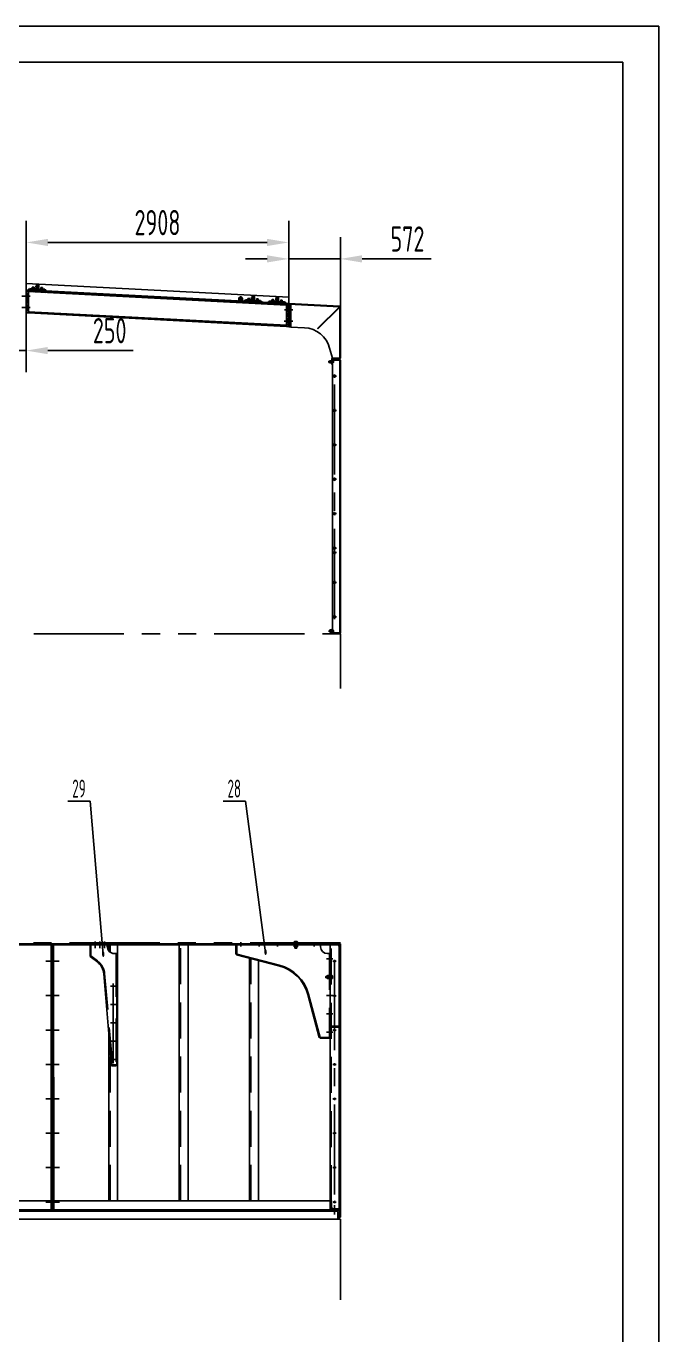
# Model space of a CAD drawing. Header units: millimetres. Extents: x 0 to 33600, y -915 to 23760.
# Drawn here: x 26590 to 33600, y 9263 to 23760 of the extents above; entities that cross this region are included whole.
import ezdxf
from ezdxf.enums import TextEntityAlignment as Align

# ---------------------------------------------------------------- set-up
doc = ezdxf.new("R2010")
doc.units = ezdxf.units.MM
doc.header["$LTSCALE"] = 800
for name, pattern in [('F', [0.75, 0.5, -0.25]), ('G', [2, 1.25, -0.25, 0.25, -0.25]), ('K', [2.5, 1.25, -0.25, 0.25, -0.25, 0.25, -0.25])]:
    doc.linetypes.add(name, pattern=pattern)
for name, color, linetype in [('01', 7, 'Continuous'), ('02', 1, 'Continuous'), ('04', 2, 'F'), ('05', 4, 'G'), ('07', 6, 'K'), ('08', 1, 'Continuous'), ('11', 3, 'Continuous')]:
    doc.layers.add(name, color=color, linetype=linetype)
doc.styles.get("Standard").update_dxf_attribs({"font": 'isocp', "width": 0.707, "bigfont": 'intecad.shx'})
doc.dimstyles.new('INTE', dxfattribs={"dimscale": 80, "dimtxt": 3.5, "dimasz": 3, "dimexe": 3, "dimexo": 0, "dimgap": 1, "dimtad": 1, "dimdec": 0, "dimdsep": 46, "dimtxsty": 'Standard', "dimcen": 0, "dimclrd": 1, "dimclre": 1, "dimclrt": 3, "dimadec": 0, "dimazin": 0, "dimtfac": 1, "dimtdec": 0, "dimtmove": 0, "dimatfit": 0, "dimfxl": 1, "dimarcsym": 0})
pattern_1 = [(135, (30109.1577, 18234.0319), (0.70710678, 0.70710678), []), (45, (30109.1577, 18234.0319), (0.70710678, -0.70710678), [])]
pattern_2 = [(135, (32497.303, 18966.64), (7.071068, 7.071068), [])]

# ---------------------------------------------------------------- blocks, each defined once
blk = doc.blocks.new('100')
at = {"layer": '01', "color": 7, "linetype": 'Continuous', "ltscale": 0.8}
for p, q in [((18374, 12963), (18185, 12953)), ((18185, 12941), (18185, 12953)), ((18261, 12963), (18197, 12960)), ((18197, 12954), (18197, 12960)), ((18261, 12957), (18197, 12954)), ((18232, 12967), (18220, 12966)), ((18220, 12966), (18220, 12963)), ((18232, 12964), (18220, 12963)), ((18220, 12963), (18232, 12964)), ((18220, 12963), (18220, 12961)), ((18220, 12961), (18232, 12962)), ((18221, 12977), (18221, 12969)), ((18231, 12977), (18221, 12977)), ((18221, 12969), (18231, 12970)), ((18231, 12970), (18222, 12969)), ((18222, 12969), (18222, 12966)), ((18222, 12966), (18232, 12967)), ((18225, 12969), (18225, 12977)), ((18231, 12970), (18230, 12966)), ((18231, 12977), (18241, 12978)), ((18241, 12970), (18231, 12970)), ((18231, 12970), (18241, 12970)), ((18232, 12967), (18233, 12970)), ((18241, 12967), (18232, 12967)), ((18232, 12967), (18243, 12967)), ((18232, 12964), (18244, 12965)), ((18244, 12965), (18232, 12964)), ((18244, 12962), (18232, 12962)), ((18237, 12970), (18237, 12977)), ((18241, 12978), (18241, 12970)), ((18241, 12970), (18241, 12967)), ((18243, 12967), (18244, 12965)), ((18244, 12965), (18244, 12962)), ((18270, 13009), (18264, 13008)), ((18264, 13008), (18266, 12969)), ((18270, 13009), (18272, 12970)), ((18283, 13009), (18289, 13010)), ((18283, 13009), (18285, 12970)), ((18289, 13010), (18291, 12971)), ((18298, 12965), (18362, 12968)), ((18298, 12959), (18362, 12962)), ((18314, 12971), (18315, 12968)), ((18326, 12971), (18314, 12971)), ((18315, 12968), (18327, 12969)), ((18327, 12969), (18315, 12968)), ((18315, 12968), (18315, 12966)), ((18315, 12966), (18327, 12966)), ((18316, 12982), (18316, 12974)), ((18326, 12982), (18316, 12982)), ((18316, 12974), (18326, 12975)), ((18326, 12975), (18317, 12974)), ((18317, 12974), (18317, 12971)), ((18317, 12971), (18326, 12971)), ((18320, 12974), (18320, 12982)), ((18326, 12971), (18324, 12974)), ((18326, 12982), (18336, 12983)), ((18328, 12972), (18326, 12975)), ((18336, 12975), (18326, 12975)), ((18326, 12975), (18335, 12975)), ((18336, 12972), (18326, 12971)), ((18326, 12971), (18338, 12972)), ((18338, 12970), (18327, 12969)), ((18327, 12969), (18338, 12970)), ((18339, 12967), (18327, 12966)), ((18332, 12975), (18332, 12982)), ((18335, 12975), (18336, 12972)), ((18336, 12983), (18336, 12975)), ((18338, 12972), (18338, 12970)), ((18338, 12970), (18339, 12967)), ((18362, 12962), (18362, 12968)), ((18375, 12951), (18374, 12963))]:
    blk.add_line(p, q, dxfattribs=at)
for centre, radius, start, end in [((18260, 12969), 12, 273, 3), ((18260, 12969), 6, 273, 3), ((18297, 12971), 12, 183, 273), ((18297, 12971), 6, 183, 273)]:
    blk.add_arc(centre, radius, start, end, dxfattribs=at)
at = {"layer": '04', "color": 2, "linetype": 'F', "ltscale": 0.8}
for p, q in [((18226, 12961), (18227, 12944)), ((18228, 12944), (18227, 12961)), ((18237, 12945), (18237, 12962)), ((18238, 12962), (18239, 12945)), ((18321, 12966), (18322, 12949)), ((18323, 12949), (18322, 12966)), ((18332, 12950), (18331, 12967)), ((18333, 12967), (18334, 12950))]:
    blk.add_line(p, q, dxfattribs=at)
at = {"layer": '04', "color": 2, "linetype": 'F'}
for p, q in [((18227, 12944), (18239, 12945)), ((18322, 12949), (18334, 12950))]:
    blk.add_line(p, q, dxfattribs=at)
at = {"layer": '05', "color": 4, "linetype": 'G', "ltscale": 0.8}
for p, q in [((18231, 12985), (18233, 12937)), ((18302, 12988), (18255, 12986)), ((18325, 12990), (18328, 12942))]:
    blk.add_line(p, q, dxfattribs=at)
blk = doc.blocks.new('*D219')
at = {"layer": '08', "color": 1, "lineweight": -2}
for p, q in [((26339, 20584), (26339, 19926)), ((26589, 20584), (26589, 19926)), ((26099, 20166), (25859, 20166)), ((26339, 20166), (26589, 20166)), ((26829, 20166), (27776, 20166))]:
    blk.add_line(p, q, dxfattribs=at)
at = {"layer": '08', "color": 1}
for points in [[(26099, 20206), (26099, 20126), (26339, 20166)], [(26829, 20206), (26829, 20126), (26589, 20166)]]:
    blk.add_solid(points, dxfattribs=at)
at = {"layer": 'Defpoints', "color": 0}
for p in [(26339, 20584), (26589, 20584), (26339, 20166)]:
    blk.add_point(p, dxfattribs=at)
at = {"layer": '08', "color": 3, "insert": (27515, 20387), "char_height": 280, "attachment_point": 5}
blk.add_mtext('250', dxfattribs=at)
blk = doc.blocks.new('*D221')
at = {"layer": '08', "color": 1, "lineweight": -2}
for p, q in [((29499, 20687), (29499, 21422)), ((30071, 20648), (30071, 21422)), ((29259, 21182), (29019, 21182)), ((29499, 21182), (30071, 21182)), ((30311, 21182), (31079, 21182))]:
    blk.add_line(p, q, dxfattribs=at)
at = {"layer": '08', "color": 1}
for points in [[(29259, 21222), (29259, 21142), (29499, 21182)], [(30311, 21222), (30311, 21142), (30071, 21182)]]:
    blk.add_solid(points, dxfattribs=at)
at = {"layer": 'Defpoints', "color": 0}
for p in [(30071, 21182), (29499, 20687), (30071, 20648)]:
    blk.add_point(p, dxfattribs=at)
at = {"layer": '08', "color": 3, "insert": (30815, 21402), "char_height": 280, "attachment_point": 5}
blk.add_mtext('572', dxfattribs=at)
blk = doc.blocks.new('*D223')
at = {"layer": '08', "color": 1, "lineweight": -2}
for p, q in [((26591, 20911), (26591, 21604)), ((29499, 20758), (29499, 21604)), ((29259, 21364), (26831, 21364))]:
    blk.add_line(p, q, dxfattribs=at)
at = {"layer": '08', "color": 1}
for points in [[(26831, 21404), (26831, 21324), (26591, 21364)], [(29259, 21404), (29259, 21324), (29499, 21364)]]:
    blk.add_solid(points, dxfattribs=at)
at = {"layer": 'Defpoints', "color": 0}
for p in [(26591, 21364), (26591, 20911), (29499, 20758)]:
    blk.add_point(p, dxfattribs=at)
at = {"layer": '08', "color": 3, "insert": (28045, 21584), "char_height": 280, "attachment_point": 5}
blk.add_mtext('2908', dxfattribs=at)
blk = doc.blocks.new('*U224')
at = {"layer": '01'}
for p, q in [((-13, 0), (-13, 12)), ((-13, 12), (0, 12)), ((-13, 7), (0, 7)), ((0, 12), (0, 0)), ((0, -12), (0, 0)), ((-13, 0), (-13, -12)), ((-13, -7), (0, -7)), ((-13, -12), (0, -12))]:
    blk.add_line(p, q, dxfattribs=at)
at = {"layer": '05'}
blk.add_line((-14, 0), (1, 0), dxfattribs=at)
blk = doc.blocks.new('*U227')
at = {"layer": '01'}
for p, q in [((0, 100), (0, 0)), ((0, 100), (9, 100)), ((0, 0), (100, 0)), ((14, 26), (14, 95)), ((98, 14), (26, 14)), ((100, 0), (100, 12))]:
    blk.add_line(p, q, dxfattribs=at)
for centre, radius, start, end in [((9, 95), 4.62, 0.2621, 90), ((26, 26), 12, 180, 269.8782), ((98, 12), 1.52, 0, 90)]:
    blk.add_arc(centre, radius, start, end, dxfattribs=at)
blk = doc.blocks.new('223')
at = {"layer": '01'}
for p, q in [((24431, 10020), (24431, 9918)), ((24441, 10030), (25368, 10030)), ((24441, 10030), (24441, 9918)), ((25368, 10030), (25368, 9999)), ((24441, 9918), (24431, 9918)), ((24441, 9918), (24438, 9909)), ((24438, 9909), (24907, 9787)), ((24441, 9918), (24909, 9796)), ((24453, 9915), (24451, 9905)), ((25476, 9923), (25444, 9923)), ((25476, 9923), (25476, 8995)), ((25354, 8993), (25227, 9469)), ((25364, 8995), (25236, 9472)), ((25361, 9008), (25351, 9005)), ((25364, 8995), (25354, 8993)), ((25364, 8995), (25364, 8985)), ((25364, 8995), (25476, 8995)), ((25364, 8985), (25466, 8985))]:
    blk.add_line(p, q, dxfattribs=at)
for centre, radius, start, end in [((25444, 9999), 76, 180, 270), ((24794, 9353), 448, 15, 75.3882), ((24794, 9353), 458, 15, 75.3882)]:
    blk.add_arc(centre, radius, start, end, dxfattribs=at)
at = {"layer": '04', "color": 2, "linetype": 'F'}
for p, q in [((24431, 10020), (25368, 10020)), ((25466, 9923), (25466, 8985))]:
    blk.add_line(p, q, dxfattribs=at)
at = {"layer": '05', "color": 4, "linetype": 'G'}
for p, q in [((24485, 10048), (24485, 10002)), ((24688, 10048), (24688, 10002)), ((24891, 10048), (24891, 10002)), ((25094, 10048), (25094, 10002)), ((25297, 10048), (25297, 10002)), ((25504, 9865), (25434, 9865)), ((25504, 9662), (25434, 9662)), ((25504, 9459), (25434, 9459)), ((25504, 9256), (25434, 9256)), ((25504, 9053), (25434, 9053))]:
    blk.add_line(p, q, dxfattribs=at)
blk = doc.blocks.new('225')
at = {"ltscale": 1.2}
for p, q in [((24933, 7092), (24933, 6966)), ((24943, 7092), (24933, 7092)), ((25124, 7102), (24943, 7102)), ((25231, 6995), (25231, 5762)), ((25221, 5752), (25172, 5752)), ((25221, 5762), (25221, 5752))]:
    blk.add_line(p, q, dxfattribs=at)
at = {"layer": '01'}
for p, q in [((25018, 6897), (24935, 6962)), ((25085, 6771), (25172, 5752)), ((25181, 5762), (25181, 5752))]:
    blk.add_line(p, q, dxfattribs=at)
at = {"layer": '01', "color": 7, "linetype": 'Continuous', "ltscale": 1.2}
for p, q in [((25124, 7092), (24943, 7092)), ((25124, 7102), (25124, 7071))]:
    blk.add_line(p, q, dxfattribs=at)
at = {"layer": '01', "ltscale": 1.2}
blk.add_line((25231, 6995), (25200, 6995), dxfattribs=at)
for centre, radius, end in [((24938, 6966), 5, 231.6504), ((25200, 7071), 76, 270.0131)]:
    blk.add_arc(centre, radius, 180.0131, end, dxfattribs=at)
at = {"layer": '01'}
blk.add_arc((24906, 6756), 180, 4.8837, 51.6504, dxfattribs=at)
at = {"layer": '04', "color": 2, "linetype": 'F'}
for p, q in [((24943, 6968), (24933, 6968)), ((25014, 6912), (24943, 6968)), ((25095, 6772), (25182, 5762))]:
    blk.add_line(p, q, dxfattribs=at)
at = {"layer": '04', "color": 2, "linetype": 'F', "ltscale": 1.2}
for p, q in [((24943, 7102), (24943, 6968)), ((25221, 6995), (25221, 5762)), ((25231, 5762), (25182, 5762))]:
    blk.add_line(p, q, dxfattribs=at)
at = {"layer": '04', "color": 2, "linetype": 'F'}
blk.add_arc((24906, 6756), 190, 4.8837, 55.4886, dxfattribs=at)
at = {"layer": '05', "color": 4, "linetype": 'G', "ltscale": 1.2}
for p, q in [((24988, 7129), (24988, 7055)), ((25041, 7129), (25041, 7055)), ((25093, 7129), (25093, 7055))]:
    blk.add_line(p, q, dxfattribs=at)
blk = doc.blocks.new('*U490')
at = {"layer": '01'}
for points in [[(415, 292), (25, 292)], [(415, 5), (415, 292)]]:
    blk.add_lwpolyline(points, dxfattribs=at)
at = {"layer": '02'}
for points in [[(420, 297), (0, 297)], [(420, 0), (420, 297)]]:
    blk.add_lwpolyline(points, dxfattribs=at)

msp = doc.modelspace()

# ---------------------------------------------------------------- hatches: boundary and pattern name
at = {"layer": '02', "linetype": 'Continuous'}
h = msp.add_hatch(dxfattribs=at)
h.set_pattern_fill('_USER', color=1, scale=15, angle=315, style=0, pattern_type=0)
h.set_pattern_definition([(225, (47649.1, 8687.786), (-10.606602, 10.606602), [])])
h.paths.add_polyline_path([(26615.6, 20582.8), (26615.6, 20596.8), (29473.5, 20447), (29473.5, 20433)])
h.paths.add_polyline_path([(26615.6, 20819.1), (26615.6, 20833.1), (29473.5, 20683.4), (29473.5, 20669.4)])
h.paths.add_polyline_path([(29473.5, 20672.8), (29483.5, 20682.8), (29498.5, 20682.1), (29498.5, 20632.5), (29473.5, 20632.5)])
h.paths.add_polyline_path([(29498.5, 20505.5), (29473.5, 20505.5), (29473.5, 20604), (29498.5, 20604)])
h.paths.add_polyline_path([(29473.5, 20477), (29498.5, 20477), (29498.5, 20433), (29484.3, 20433), (29473.5, 20443.8)])
h.paths.add_polyline_path([(26615.6, 20785), (26590.6, 20785), (26590.6, 20834.5), (26605.6, 20833.7), (26615.6, 20823.7)])
h.paths.add_polyline_path([(26615.6, 20658), (26590.6, 20658), (26590.6, 20756), (26615.6, 20756)])
h.paths.add_polyline_path([(26590.6, 20629), (26615.6, 20629), (26615.6, 20594.1), (26605.6, 20584.1), (26590.6, 20584.1)])
h = msp.add_hatch(dxfattribs=at)
h.set_pattern_fill('_USER', color=1, angle=45, style=0, double=1, pattern_type=0)
h.set_pattern_definition(pattern_1)
h.paths.add_polyline_path([(26615.6, 20833.1), (26615.6, 20823.7), (26605.6, 20833.7)])
h = msp.add_hatch(dxfattribs=at)
h.set_pattern_fill('_USER', color=1, angle=45, style=0, double=1, pattern_type=0)
h.set_pattern_definition(pattern_1)
h.paths.add_polyline_path([(26605.6, 20584.1), (26615.6, 20594.1), (26615.6, 20582.8)])
at = {"layer": '02'}
h = msp.add_hatch(dxfattribs=at)
h.set_pattern_fill('_USER', color=256, angle=45, style=0, double=1, pattern_type=0)
h.set_pattern_definition(pattern_1)
h.paths.add_polyline_path([(29473.5, 20683.4), (29483.5, 20682.8), (29473.5, 20672.8)])
at = {"layer": '02', "linetype": 'Continuous'}
h = msp.add_hatch(dxfattribs=at)
h.set_pattern_fill('_USER', color=1, angle=45, style=0, double=1, pattern_type=0)
h.set_pattern_definition([(135, (33726.6532, 19221.8005), (0.70710678, 0.70710678), []), (45, (33726.6532, 19221.8005), (0.70710678, -0.70710678), [])])
h.paths.add_polyline_path([(29503.5, 20681.8), (29498.5, 20676.8), (29499, 20682)])
h = msp.add_hatch(dxfattribs=at)
h.set_pattern_fill('_USER', color=1, scale=10, angle=45, style=0, pattern_type=0)
h.set_pattern_definition(pattern_2)
h.paths.add_polyline_path([(29498.5, 20676.8), (29503.5, 20681.8), (29523.5, 20680.7), (29523.5, 20632.5), (29498.5, 20632.5)])
h.paths.add_polyline_path([(29498.5, 20604), (29523.5, 20604), (29523.5, 20505.5), (29498.5, 20505.5)])
h.paths.add_polyline_path([(29498.5, 20477), (29523.5, 20477), (29523.5, 20427.8), (29498.5, 20427.8)])
h = msp.add_hatch(dxfattribs=at)
h.set_pattern_fill('_USER', color=1, scale=10, angle=45, style=0, pattern_type=0)
h.set_pattern_definition([(135, (33608.424, 19221.8), (7.071068, 7.071068), [])])
edge = h.paths.add_edge_path()
edge.add_line((29499, 20682), (29499.2, 20687))
edge.add_line((29499.2, 20687), (30061.5, 20657.6))
edge.add_ellipse((30061, 20647.6), major_axis=(-7.07, 7.07), ratio=1, start_angle=225, end_angle=312, ccw=False)
edge.add_line((30071, 20647.6), (30071, 20087.1))
edge.add_ellipse((30061, 20087.1), major_axis=(7.07, 7.07), ratio=1, start_angle=225, end_angle=315, ccw=False)
edge.add_line((30061, 20077.1), (29985, 20077.1))
edge.add_ellipse((29985, 20072.1), major_axis=(-3.54, 3.54), ratio=1, start_angle=-45, end_angle=45)
edge.add_line((29980, 20072.1), (29980, 20040.6))
edge.add_line((29980, 20040.6), (29975, 20040.6))
edge.add_line((29975, 20040.6), (29975, 20072.1))
edge.add_ellipse((29985, 20072.1), major_axis=(-7.07, 7.07), ratio=1, start_angle=-45, end_angle=45, ccw=False)
edge.add_line((29985, 20082.1), (30061, 20082.1))
edge.add_ellipse((30061, 20087.1), major_axis=(3.54, 3.54), ratio=1, start_angle=225, end_angle=315)
edge.add_line((30066, 20087.1), (30066, 20647.6))
edge.add_ellipse((30061, 20647.6), major_axis=(3.54, 3.54), ratio=1, start_angle=315, end_angle=402)
edge.add_line((30061.2, 20652.6), (29499, 20682))
h.paths.add_polyline_path([(29980, 20012.1), (29975, 20012.1), (29975, 20040.6), (29980, 20040.6)])
h = msp.add_hatch(dxfattribs=at)
h.set_pattern_fill('_USER', color=1, scale=10, angle=45, style=0, pattern_type=0)
h.set_pattern_definition(pattern_2)
h.paths.add_polyline_path([(29899.8, 20482.1), (29895.5, 20486.4), (30059, 20649.8), (30063.2, 20645.6)])
at = {"layer": '02'}
h = msp.add_hatch(dxfattribs=at)
h.set_pattern_fill('_USER', color=256, angle=45, style=0, double=1, pattern_type=0)
h.set_pattern_definition(pattern_1)
h.paths.add_polyline_path([(29484.3, 20433), (29473.5, 20433), (29473.5, 20443.8)])
at = {"layer": '02', "linetype": 'Continuous'}
for points in [[(30051, 13593.6), (30059, 13593.6), (30059, 13585.6)], [(30051, 13581.6), (30059, 13581.6), (30059, 13573.6)]]:
    msp.add_hatch(color=1, dxfattribs=at).paths.add_polyline_path(points)
h = msp.add_hatch(dxfattribs=at)
h.set_pattern_fill('_USER', color=1, scale=0.5, angle=45, style=0, double=1, pattern_type=0)
h.set_pattern_definition([(135, (43056.2551, 3040.10523), (0.35355339, 0.35355339), []), (45, (43056.2551, 3040.10523), (0.35355339, -0.35355339), [])])
h.paths.add_polyline_path([(30059, 10663.6), (30059, 10656.1, 0.4142136), (30057.5, 10657.6), (30053, 10657.6)])

# ---------------------------------------------------------------- linework, layer by layer
for p, q in [((26590.6, 20910.6), (29498.5, 20758.2)), ((26590.6, 20584.1), (26590.6, 20910.6)), ((26615.6, 20833.1), (26590.6, 20834.5)), ((26605.6, 20833.7), (26615.6, 20823.7)), ((26615.6, 20833.1), (29498.5, 20682.1)), ((26615.6, 20582.8), (26615.6, 20833.1)), ((29473.5, 20669.4), (26615.6, 20819.1)), ((29498.5, 20758.2), (29498.5, 20433)), ((26615.6, 20594.1), (26605.6, 20584.1)), ((29473.5, 20447), (26615.6, 20596.8)), ((29473.5, 20433), (29473.5, 20683.4)), ((29483.5, 20682.8), (29473.5, 20672.8)), ((30061.2, 20652.6), (29499, 20682)), ((30061.5, 20657.6), (29499.2, 20687)), ((29533.5, 20680.2), (29523.5, 20670.2)), ((30056, 20652.8), (30059, 20649.8)), ((30063.2, 20645.6), (30066, 20642.8)), ((30066, 20087.1), (30066, 20647.6)), ((30071, 20087.1), (30071, 20647.6)), ((29473.5, 20433), (26615.6, 20582.8)), ((29473.5, 20443.8), (29484.3, 20433)), ((29473.5, 20433), (29498.5, 20433)), ((29975, 20012.1), (29975, 20072.1)), ((29980, 20012.1), (29975, 20012.1)), ((29980, 20012.1), (29980, 20072.1)), ((29980, 20056.1), (29980, 20020.6)), ((29980, 20020.6), (29984.5, 20020.6)), ((29982.5, 20082.1), (30061, 20082.1)), ((29984.5, 20056.1), (29984.5, 17044.1)), ((29985, 20077.1), (30061, 20077.1)), ((30066, 20092.1), (30056, 20082.1)), ((30071, 17044.1), (30071, 20056.1)), ((30071, 20056.1), (30071, 19225.3)), ((29980, 17044.1), (29980, 17079.6)), ((29980, 17079.6), (29984.5, 17079.6)), ((29989.5, 17039.1), (30061.5, 17039.1)), ((29989.5, 17034.6), (30061.5, 17034.6)), ((29959, 13593.6), (20785, 13593.6)), ((29959, 13581.6), (20785, 13581.6)), ((29959, 13593.6), (29959, 10745.6)), ((30059, 13569.6), (30047, 13581.6)), ((30059, 10564.6), (30059, 13593.6)), ((30071, 10564.6), (30071, 13593.6)), ((26890.3, 10745.6), (23876.4, 10745.6)), ((29959, 10745.6), (26894.3, 10745.6)), ((30059, 10564.6), (30071, 10564.6))]:
    msp.add_line(p, q)
for centre in [(30007, 13400.6), (30007, 13019.6), (30007, 12638.6), (30007, 12257.6), (30007, 11876.6), (30007, 11495.6), (30007, 11114.6), (30007, 10733.6)]:
    msp.add_circle(centre, 8)
for centre, radius, start, end in [((30061, 20647.6), 5, 0, 87), ((30061, 20647.6), 10, 0, 87), ((29985, 20072.1), 10, 90, 180), ((29985, 20072.1), 5, 90, 180), ((30061, 20087.1), 5, 270, 0), ((30061, 20087.1), 10, 270, 0), ((29989.5, 17044.1), 9.5, 180, 270), ((30061.5, 17044.1), 9.5, 270, 0)]:
    msp.add_arc(centre, radius, start, end)
at = {"layer": '01', "color": 7, "linetype": 'Continuous'}
for p, q in [((29498.5, 20687.1), (26590.6, 20839.5)), ((28946.5, 20716), (28947.9, 20742)), ((28984.5, 20714), (28985.8, 20740)), ((29989.5, 20065.6), (30061.5, 20065.6)), ((29989.5, 20061.1), (30061.5, 20061.1)), ((30066.5, 20056.1), (30066.5, 17044.1)), ((29999, 19888.6), (29999, 19883.6)), ((29999, 19878.6), (29999, 19883.6)), ((30015, 19888.6), (30015, 19883.6)), ((30015, 19878.6), (30015, 19883.6)), ((29999, 19507.6), (29999, 19502.6)), ((29999, 19497.6), (29999, 19502.6)), ((30015, 19507.6), (30015, 19502.6)), ((30015, 19497.6), (30015, 19502.6)), ((29999, 19126.6), (29999, 19121.6)), ((29999, 19116.6), (29999, 19121.6)), ((30015, 19126.6), (30015, 19121.6)), ((30015, 19116.6), (30015, 19121.6)), ((29999, 18745.6), (29999, 18740.6)), ((29999, 18735.6), (29999, 18740.6)), ((30015, 18745.6), (30015, 18740.6)), ((30015, 18735.6), (30015, 18740.6)), ((29999, 18364.6), (29999, 18359.6)), ((29999, 18354.6), (29999, 18359.6)), ((30015, 18364.6), (30015, 18359.6)), ((30015, 18354.6), (30015, 18359.6)), ((29999, 17983.6), (29999, 17978.6)), ((29999, 17973.6), (29999, 17978.6)), ((30015, 17983.6), (30015, 17978.6)), ((30015, 17973.6), (30015, 17978.6)), ((29999, 17932.6), (29999, 17927.6)), ((29999, 17922.6), (29999, 17927.6)), ((30015, 17932.6), (30015, 17927.6)), ((30015, 17922.6), (30015, 17927.6)), ((29999, 17602.6), (29999, 17597.6)), ((29999, 17592.6), (29999, 17597.6)), ((30015, 17602.6), (30015, 17597.6)), ((30015, 17592.6), (30015, 17597.6)), ((29999, 17221.6), (29999, 17216.6)), ((29999, 17211.6), (29999, 17216.6)), ((30015, 17221.6), (30015, 17216.6)), ((30015, 17211.6), (30015, 17216.6)), ((29974, 17044.1), (29974, 17075.6)), ((29980, 17044.6), (29980, 17078.6)), ((29993.3, 17071.2), (29984.5, 17071.2)), ((29984.5, 17071.2), (29984.5, 17059.6)), ((29984.5, 17066.6), (29993.3, 17066.6)), ((29984.5, 17047.9), (29984.5, 17059.6)), ((29984.5, 17052.6), (29993.3, 17052.6)), ((29993.3, 17047.9), (29984.5, 17047.9)), ((30065, 17028.6), (29989.5, 17028.6)), ((30065, 17034.6), (29990, 17034.6)), ((29993.3, 17059.6), (29993.3, 17071.2)), ((29993.3, 17059.6), (29993.3, 17047.9))]:
    msp.add_line(p, q, dxfattribs=at)
at = {"layer": '01'}
for p, q in [((26590.6, 20785), (26615.6, 20785)), ((26590.6, 20756), (26615.6, 20756)), ((26590.6, 20658), (26615.6, 20658)), ((26590.6, 20629), (26615.6, 20629)), ((29498.5, 20632.5), (29473.5, 20632.5)), ((29498.5, 20604), (29473.5, 20604)), ((29498.5, 20676.8), (29499, 20682)), ((29503.5, 20681.8), (29498.5, 20676.8)), ((29498.5, 20676.8), (29498.5, 20427.8)), ((29523.5, 20632.5), (29498.5, 20632.5)), ((29523.5, 20604), (29498.5, 20604)), ((29499, 20682), (29499.2, 20687)), ((29523.5, 20680.7), (29523.5, 20427.1)), ((30061.7, 20652.5), (29819.1, 20410)), ((30065.9, 20648.3), (29823.4, 20405.7)), ((30065.9, 20648.3), (30061.7, 20652.5)), ((26605.6, 20584.1), (26590.6, 20584.1)), ((26615.6, 20582.8), (26605.6, 20584.1)), ((29498.5, 20505.5), (29473.5, 20505.5)), ((29498.5, 20477), (29473.5, 20477)), ((29523.5, 20505.5), (29498.5, 20505.5)), ((29523.5, 20477), (29498.5, 20477)), ((29899.8, 20482.1), (29895.5, 20486.4)), ((29523.5, 20427.8), (29498.5, 20427.8)), ((29523.5, 20427.1), (29674, 20419.2)), ((29823.4, 20405.7), (29819.1, 20410)), ((29982.5, 20082.1), (29952.6, 20193.5)), ((29945, 20047.6), (29945, 20040.6)), ((29956.1, 20047.6), (29945, 20047.6)), ((29945, 20033.6), (29945, 20040.6)), ((29968.9, 20033.6), (29945, 20033.6)), ((29968.9, 20040.6), (29968.9, 20051.3)), ((29968.9, 20051.3), (29972.5, 20051.3)), ((29972.5, 20040.6), (29968.9, 20042.6)), ((29968.9, 20040.6), (29968.9, 20029.9)), ((29968.9, 20040.6), (29972.5, 20038.5)), ((29968.9, 20029.9), (29972.5, 20029.9)), ((29972.5, 20040.6), (29972.5, 20054.6)), ((29972.5, 20054.6), (29975, 20054.6)), ((29972.5, 20051.3), (29972.5, 20040.6)), ((29972.5, 20040.6), (29972.5, 20026.6)), ((29972.5, 20029.9), (29972.5, 20040.6)), ((29972.5, 20026.6), (29975, 20026.6)), ((29975, 20054.6), (29975, 20040.6)), ((29975, 20026.6), (29975, 20040.6)), ((29993.3, 20052.2), (29984.5, 20052.2)), ((29984.5, 20052.2), (29984.5, 20040.6)), ((29984.5, 20047.6), (29993.3, 20047.6)), ((29984.5, 20028.9), (29984.5, 20040.6)), ((29984.5, 20033.6), (29993.3, 20033.6)), ((29993.3, 20028.9), (29984.5, 20028.9)), ((29993.3, 20040.6), (29993.3, 20052.2)), ((29993.3, 20040.6), (29993.3, 20028.9)), ((29949.5, 17066.6), (29949.5, 17059.6)), ((29966.4, 17066.6), (29949.5, 17066.6)), ((29949.5, 17052.6), (29949.5, 17059.6)), ((29955.1, 17052.6), (29949.5, 17052.6)), ((29955.1, 17059.6), (29955.1, 17071.2)), ((29955.1, 17071.2), (29967.9, 17071.2)), ((29955.1, 17066.6), (29967.9, 17066.6)), ((29955.1, 17059.6), (29955.1, 17047.9)), ((29955.1, 17052.6), (29967.9, 17052.6)), ((29955.1, 17047.9), (29967.9, 17047.9)), ((29967.9, 17071.2), (29967.9, 17059.6)), ((29967.9, 17059.6), (29967.9, 17070.3)), ((29967.9, 17070.3), (29971.5, 17070.3)), ((29967.9, 17059.6), (29971.5, 17061.6)), ((29967.9, 17047.9), (29967.9, 17059.6)), ((29967.9, 17059.6), (29967.9, 17048.9)), ((29971.5, 17059.6), (29967.9, 17057.5)), ((29967.9, 17048.9), (29971.5, 17048.9)), ((29971.5, 17059.6), (29971.5, 17073.6)), ((29971.5, 17073.6), (29974, 17073.6)), ((29971.5, 17070.3), (29971.5, 17059.6)), ((29971.5, 17059.6), (29971.5, 17045.6)), ((29971.5, 17048.9), (29971.5, 17059.6)), ((29971.5, 17045.6), (29974, 17045.6)), ((29974, 17075.6), (29980, 17075.6)), ((29974, 17073.6), (29974, 17059.6)), ((29974, 17045.6), (29974, 17059.6)), ((30065, 17034.6), (30065, 17028.6)), ((26867.8, 10645.6), (26867.5, 13593.8)), ((26879.7, 10645.6), (26879.4, 13593.8)), ((26882.7, 10645.6), (26882.4, 13593.8)), ((26894.6, 10645.6), (26894.3, 13593.8)), ((27504.8, 13516.2), (27504.8, 13581.6)), ((27603.5, 10745.6), (27603.5, 13581.6)), ((28284.3, 10745.6), (28284.3, 13581.6)), ((28383, 10745.6), (28383, 13581.6)), ((29563.5, 13618.1), (29560.2, 13616.2)), ((29560.2, 13616.2), (29560.2, 13605.6)), ((29560.2, 13605.6), (29594.8, 13605.6)), ((29563.5, 13618.1), (29591.5, 13618.1)), ((29567.5, 13583.6), (29567.5, 13605.6)), ((29568.8, 13616.2), (29568.8, 13605.6)), ((29586.1, 13616.2), (29586.1, 13605.6)), ((29587.5, 13583.6), (29587.5, 13605.6)), ((29591.5, 13618.1), (29594.8, 13616.2)), ((29594.8, 13616.2), (29594.8, 13605.6)), ((29959, 13593.6), (30071, 13593.6)), ((30059, 13581.6), (29959, 13581.6)), ((29063.8, 10745.6), (29063.8, 13434.9)), ((29162.5, 10745.6), (29162.5, 13409.1)), ((29949, 13235.6), (29971, 13235.6)), ((29949, 13215.6), (29971, 13215.6)), ((29971, 13208.3), (29971, 13243)), ((29981.6, 13243), (29971, 13243)), ((29981.6, 13234.3), (29971, 13234.3)), ((29981.6, 13217), (29971, 13217)), ((29981.6, 13208.3), (29971, 13208.3)), ((29983.5, 13239.6), (29981.6, 13243)), ((29983.5, 13211.6), (29981.6, 13208.3)), ((29983.5, 13211.6), (29983.5, 13239.6)), ((27504.8, 10745.6), (27504.8, 12620.8)), ((29959, 10745.6), (29959, 10645.6)), ((29959, 10645.6), (25372, 10645.6)), ((29963.6, 10631.6), (25372, 10631.6)), ((30059, 10651.6), (29959, 10651.6)), ((29959, 10645.6), (30059, 10645.6)), ((30059, 10645.6), (30059, 10656.1)), ((20685, 10545.6), (30059, 10545.6))]:
    msp.add_line(p, q, dxfattribs=at)
at = {"layer": '01', "color": 7, "linetype": 'Continuous'}
msp.add_circle((28966.9, 20741), 9, dxfattribs=at)
for centre, radius, start, end in [((28966.9, 20741), 19, 357, 177), ((29989.5, 20056.1), 9.5, 90, 180), ((29989.5, 20056.1), 5, 90, 180), ((30061.5, 20056.1), 9.5, 0, 90), ((30061.5, 20056.1), 5, 0, 90), ((30007, 19888.6), 8, 0, 180), ((30007, 19878.6), 8, 180, 0), ((30007, 19507.6), 8, 0, 180), ((30007, 19497.6), 8, 180, 0), ((30007, 19126.6), 8, 0, 180), ((30007, 19116.6), 8, 180, 0), ((30007, 18745.6), 8, 0, 180), ((30007, 18735.6), 8, 180, 0), ((30007, 18364.6), 8, 0, 180), ((30007, 18354.6), 8, 180, 0), ((30007, 17983.6), 8, 0, 180), ((30007, 17973.6), 8, 180, 0), ((30007, 17932.6), 8, 0, 180), ((30007, 17922.6), 8, 180, 0), ((30007, 17602.6), 8, 0, 180), ((30007, 17592.6), 8, 180, 0), ((30007, 17221.6), 8, 0, 180), ((30007, 17211.6), 8, 180, 0), ((29989.5, 17044.1), 15.5, 180, 270), ((29989.5, 17044.1), 9.5, 180, 270), ((29989.5, 17044.1), 5, 180, 270), ((30061.5, 17044.1), 5, 270, 0)]:
    msp.add_arc(centre, radius, start, end, dxfattribs=at)
at = {"layer": '01'}
for centre, radius, start, end in [((29658, 20114.6), 305, 15, 87), ((30057.5, 10656.1), 1.52, 0, 90)]:
    msp.add_arc(centre, radius, start, end, dxfattribs=at)
for points in [[(29561.8, 13617.2), (29564.5, 13618.1), (29568.8, 13616.2)], [(29586.1, 13616.2), (29577.5, 13618.1), (29568.8, 13616.2)], [(29593.1, 13617.2), (29590.5, 13618.1), (29586.1, 13616.2)], [(29982.5, 13241.3), (29983.5, 13238.6), (29981.6, 13234.3)], [(29981.6, 13234.3), (29983.5, 13225.6), (29981.6, 13217)], [(29982.5, 13210), (29983.5, 13212.7), (29981.6, 13217)]]:
    msp.add_spline(points, degree=3, dxfattribs=at)
at = {"layer": '02'}
for p, q in [((29945, 20046.2), (29956.1, 20046.2)), ((29945, 20035), (29956.1, 20035)), ((29949.5, 17065.2), (29955.1, 17065.2)), ((29949.5, 17054), (29955.1, 17054)), ((27298.7, 15174.9), (27050.7, 15174.9)), ((27443.8, 13473.3), (27298.7, 15174.9)), ((29019.7, 15174.9), (28771.7, 15174.9)), ((29243, 13495.6), (29019.7, 15174.9))]:
    msp.add_line(p, q, dxfattribs=at)
at = {"layer": '02', "color": 1, "linetype": 'Continuous'}
for p, q in [((30059, 13585.6), (30051, 13593.6)), ((30059, 13573.6), (30051, 13581.6)), ((30059, 10663.6), (30053, 10657.6))]:
    msp.add_line(p, q, dxfattribs=at)
at = {"layer": '04', "color": 2, "linetype": 'F'}
for p, q in [((27519.5, 13502), (27519.5, 13581.6)), ((28299, 10745.6), (28299, 13581.6)), ((29563.5, 13578.6), (29560.2, 13576.7)), ((29560.2, 13576.7), (29560.2, 13562.6)), ((29563.5, 13560.6), (29560.2, 13562.6)), ((29562.4, 13578.6), (29562.4, 13583.6)), ((29562.4, 13578.6), (29592.6, 13578.6)), ((29563.5, 13560.6), (29591.5, 13560.6)), ((29567.5, 13547.6), (29567.5, 13560.6)), ((29569.5, 13545.6), (29567.5, 13547.6)), ((29567.5, 13547.6), (29587.5, 13547.6)), ((29568.8, 13576.7), (29568.8, 13562.6)), ((29569.5, 13545.6), (29569.5, 13560.6)), ((29569.5, 13545.6), (29585.5, 13545.6)), ((29577.5, 13578.6), (29574.6, 13583.6)), ((29577.5, 13583.6), (29580.4, 13578.6)), ((29585.5, 13545.6), (29585.5, 13560.6)), ((29587.5, 13547.6), (29585.5, 13545.6)), ((29586.1, 13576.7), (29586.1, 13562.6)), ((29587.5, 13547.6), (29587.5, 13560.6)), ((29591.5, 13578.6), (29594.8, 13576.7)), ((29591.5, 13560.6), (29594.8, 13562.6)), ((29592.6, 13578.6), (29592.6, 13583.6)), ((29594.8, 13576.7), (29594.8, 13562.6)), ((29971, 10741.7), (29971, 13581.6)), ((29078.5, 10745.6), (29078.5, 13431)), ((29913, 13235.6), (29911, 13233.6)), ((29911, 13217.6), (29911, 13233.6)), ((29911, 13233.6), (29926, 13233.6)), ((29911, 13217.6), (29913, 13215.6)), ((29911, 13217.6), (29926, 13217.6)), ((29913, 13215.6), (29913, 13235.6)), ((29913, 13235.6), (29926, 13235.6)), ((29913, 13215.6), (29926, 13215.6)), ((29926, 13239.6), (29927.9, 13243)), ((29926, 13211.6), (29926, 13239.6)), ((29926, 13211.6), (29927.9, 13208.3)), ((29942.1, 13243), (29927.9, 13243)), ((29942.1, 13234.3), (29927.9, 13234.3)), ((29942.1, 13217), (29927.9, 13217)), ((29942.1, 13208.3), (29927.9, 13208.3)), ((29944, 13239.6), (29942.1, 13243)), ((29944, 13211.6), (29942.1, 13208.3)), ((29944, 13210.5), (29944, 13240.7)), ((29944, 13240.7), (29949, 13240.7)), ((29949, 13225.6), (29944, 13228.5)), ((29944, 13225.6), (29949, 13222.8)), ((29944, 13210.5), (29949, 13210.5)), ((30059, 12683.6), (29959, 12683.6)), ((30059, 12671.6), (29959, 12671.6)), ((27519.5, 10745.6), (27519.5, 12448.8)), ((29959, 10748.6), (29973, 10748.6)), ((29959, 10745.6), (29967, 10745.6)), ((29971, 10669.6), (29971, 10741.7)), ((29973, 10676.6), (29973, 10748.6)), ((29992, 10657.6), (29973, 10676.6)), ((30057.5, 10657.6), (29983, 10657.6)), ((29996, 10657.6), (29996, 10645.6)), ((30018, 10657.6), (30018, 10645.6))]:
    msp.add_line(p, q, dxfattribs=at)
for centre, radius, start, end in [((29967, 10741.7), 3.96, 0.26213, 90), ((29983, 10669.6), 12, 180, 269.87822)]:
    msp.add_arc(centre, radius, start, end, dxfattribs=at)
for points in [[(29561.8, 13577.7), (29564.5, 13578.6), (29568.8, 13576.7)], [(29561.8, 13561.6), (29564.5, 13560.6), (29568.8, 13562.6)], [(29586.1, 13576.7), (29577.5, 13578.6), (29568.8, 13576.7)], [(29586.1, 13562.6), (29577.5, 13560.6), (29568.8, 13562.6)], [(29593.1, 13577.7), (29590.5, 13578.6), (29586.1, 13576.7)], [(29593.1, 13561.6), (29590.5, 13560.6), (29586.1, 13562.6)], [(29926.9, 13241.3), (29926, 13238.6), (29927.9, 13234.3)], [(29926.9, 13210), (29926, 13212.7), (29927.9, 13217)], [(29927.9, 13234.3), (29926, 13225.6), (29927.9, 13217)], [(29943, 13241.3), (29944, 13238.6), (29942.1, 13234.3)], [(29942.1, 13234.3), (29944, 13225.6), (29942.1, 13217)], [(29943, 13210), (29944, 13212.7), (29942.1, 13217)]]:
    msp.add_spline(points, degree=3, dxfattribs=at)
at = {"layer": '05', "color": 4, "linetype": 'G'}
for p, q in [((26542, 20770.5), (26611.4, 20770.5)), ((26635.9, 20770.5), (26568.3, 20770.5)), ((28940.4, 20742.4), (28993.4, 20739.6)), ((28965.1, 20707.8), (28968.3, 20768.1)), ((26542, 20643.5), (26611.4, 20643.5)), ((26635.9, 20643.5), (26568.3, 20643.5)), ((29511, 20618.3), (29451.2, 20618.3)), ((29545.9, 20618.3), (29476.2, 20618.3)), ((29511, 20491.3), (29449.5, 20491.3)), ((29545.9, 20491.3), (29476.2, 20491.3)), ((29937.6, 20040.6), (29954.7, 20040.6)), ((29964.3, 20040.6), (30002.3, 20040.6)), ((29984.5, 19883.6), (30027.3, 19883.6)), ((30007, 17192.2), (30007, 19926)), ((29984.5, 19502.6), (30027.3, 19502.6)), ((29984.5, 19121.6), (30027.3, 19121.6)), ((29984.5, 18740.6), (30027.3, 18740.6)), ((29984.5, 18359.6), (30027.3, 18359.6)), ((29984.5, 17978.6), (30027.3, 17978.6)), ((29984.5, 17927.6), (30027.3, 17927.6)), ((29984.5, 17597.6), (30027.3, 17597.6)), ((29984.5, 17216.6), (30027.3, 17216.6)), ((30001.8, 17059.6), (29940.4, 17059.6)), ((26957.1, 13400.8), (26807.8, 13400.8)), ((30024.4, 13400.6), (29989, 13400.6)), ((30007, 13415.7), (30007, 10710.8)), ((27582.7, 13123.6), (27523.5, 13123.6)), ((27553.1, 12271.1), (27553.1, 13155.1)), ((26957.1, 13019.8), (26807.8, 13019.8)), ((27582.7, 12920.6), (27523.5, 12920.6)), ((30024.4, 13019.6), (29989, 13019.6)), ((26957.1, 12638.8), (26807.9, 12638.8)), ((27582.7, 12717.6), (27523.5, 12717.6)), ((30024.4, 12638.6), (29989, 12638.6)), ((27582.7, 12514.6), (27523.5, 12514.6)), ((26957.2, 12257.8), (26807.9, 12257.8)), ((27582.7, 12311.6), (27523.5, 12311.6)), ((30024.4, 12257.6), (29989, 12257.6)), ((26957.2, 11876.8), (26807.9, 11876.8)), ((30024.4, 11876.6), (29989, 11876.6)), ((26957.2, 11495.8), (26808, 11495.8)), ((30024.4, 11495.6), (29989, 11495.6)), ((26957.3, 11114.8), (26808, 11114.8)), ((30024.4, 11114.6), (29989, 11114.6)), ((26957.3, 10733.8), (26808, 10733.8)), ((30026.4, 10733.6), (29991, 10733.6)), ((30007, 10698.1), (30007, 10594.6))]:
    msp.add_line(p, q, dxfattribs=at)
at = {"layer": '07', "color": 6, "linetype": 'K'}
for p, q in [((20673, 17028.6), (30071, 17028.6)), ((30071, 17028.6), (30071, 16421.3)), ((30071, 13605.6), (20673, 13605.6)), ((20673, 10545.6), (30071, 10545.6)), ((30071, 10545.6), (30071, 9649.1))]:
    msp.add_line(p, q, dxfattribs=at)

# ---------------------------------------------------------------- block references
at = {"layer": '01', "xscale": -1}
for p in [(44992.8, 7887), (47382.5, 7761.8), (47649.1, 7747.8)]:
    msp.add_blockref('100', p, dxfattribs=at)
at = {"layer": '01', "xscale": -1, "rotation": 180}
msp.add_blockref('*U224', (29968.9, 20040.6), dxfattribs=at)
at = {"layer": '01'}
for name, p in [('225', (2364.5, 6492.1)), ('223', (4483.1, 3563.2))]:
    msp.add_blockref(name, p, dxfattribs=at)
at = {"layer": '02', "xscale": 80, "yscale": 80, "zscale": 80}
msp.add_blockref('*U490', (0, 0), dxfattribs=at)
at = {"layer": '04', "xscale": -1, "rotation": 90}
msp.add_blockref('*U227', (30059, 10645.6), dxfattribs=at)

# ---------------------------------------------------------------- texts
at = {"layer": '02', "width": 0.605172}
for p, p2 in [((27428.8, 13448.3), (27458.8, 13448.3)), ((29228, 13470.6), (29258, 13470.6))]:
    msp.add_text('●', height=50, dxfattribs=at).set_placement(p, p2, align=Align.FIT)
at = {"layer": '11'}
for s, width, p, p2 in [('29', 0.568672, (27100.3, 15214.9), (27249.1, 15214.9)), ('28', 0.601243, (28821.3, 15214.9), (28970.1, 15214.9))]:
    msp.add_text(s, height=197.99, dxfattribs=dict(at, width=width)).set_placement(p, p2, align=Align.FIT)

# ---------------------------------------------------------------- dimensions: what is measured, and where the dimension line sits
at = {"layer": '08'}
for base, p1, p2, picture, middle in [((26590.6, 21363.9), (29498.5, 20758.2), (26590.6, 20910.6), '*D223', (28044.5, 21584)), ((30070.9779, 21181.6247), (29498.5163, 20687.0664), (30070.9779, 20647.5753), '*D221', (30815.0866, 21401.6522))]:
    dim = msp.add_linear_dim(base=base, p1=p1, p2=p2, angle=180, dimstyle='INTE', dxfattribs=at)
    dim.commit()
    dim.dimension.update_dxf_attribs({"geometry": picture, "text_midpoint": middle})
dim = msp.add_linear_dim(base=(26339, 20166.5), p1=(26589, 20584.5), p2=(26339, 20584.5), angle=180, dimstyle='INTE', dxfattribs=at)
dim.commit()
dim.dimension.update_dxf_attribs({"geometry": '*D219', "text_midpoint": (27514.9, 20166.5), "dimtype": 160})

doc.saveas('drawing.dxf')
